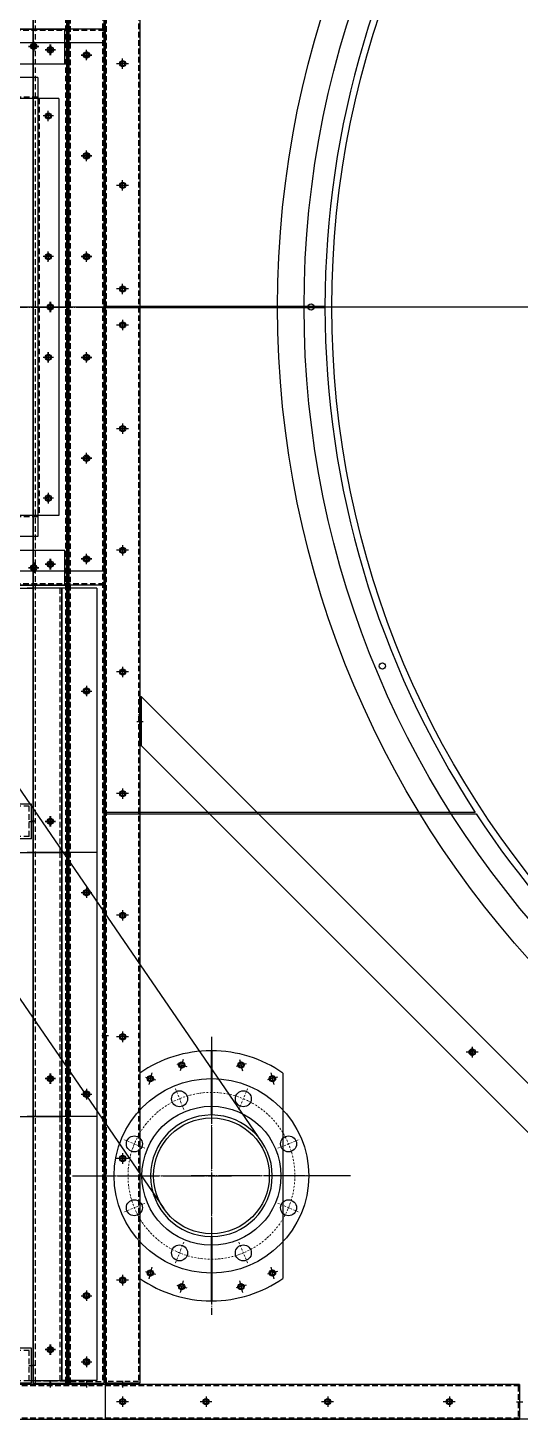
# Model space of a CAD drawing. Header units: millimetres. Extents: x 1037 to 22896, y 879 to 16337.
# Drawn here: x 5445 to 6153, y 10585 to 12587 of the extents above; entities that cross this region are included whole.
import ezdxf

# ---------------------------------------------------------------- set-up
doc = ezdxf.new("R2010")
doc.units = ezdxf.units.MM
for name, pattern in [('CENTER', [65, 60, -2, 1, -2]), ('DGN Style 4', [4.8, 2.4, -1.2, 0, -1.2]), ('HIDDEN', [3, 2, -1])]:
    doc.linetypes.add(name, pattern=pattern)
for name, color, linetype in [('CENTER', 1, 'CENTER'), ('HOLE', 7, 'Continuous'), ('숨은선', 5, 'HIDDEN')]:
    doc.layers.add(name, color=color, linetype=linetype)
doc.layers.add('L(c)', color=1, linetype='DGN Style 4', lineweight=5)

msp = doc.modelspace()

# ---------------------------------------------------------------- linework, layer by layer
for p, q in [((5452.2, 13733.4), (5452.2, 10637.4)), ((5452.3, 13733.4), (5452.3, 10637.4)), ((5500.3, 13733.4), (5500.3, 10637.4)), ((5502.2, 13733.4), (5502.2, 10637.4)), ((5504.2, 10637.4), (5504.2, 13733.4)), ((5554.2, 13733.4), (5554.2, 10637.4)), ((5554.3, 13733.4), (5554.3, 10637.4)), ((5556.2, 13733.4), (5556.2, 10637.4)), ((5606.2, 13733.4), (5606.2, 10637.4)), ((5556.2, 12186.4), (5556.2, 12912.4)), ((5554.3, 12585.4), (4152.1, 12585.4)), ((5554.3, 12585.4), (5554.3, 11785.4)), ((5554.3, 12565.4), (4152.1, 12565.4)), ((5459.3, 12515.4), (4247.3, 12515.4)), ((5459.3, 12515.4), (5459.3, 11855.4)), ((5489.3, 12485.4), (4217.3, 12485.4)), ((5489.3, 12485.4), (5489.3, 11885.4)), ((4923.4, 12233.5), (5775.7, 10992.1)), ((5872.3, 12186.4), (5556.2, 12186.4)), ((5556.2, 12184.4), (5556.2, 11458.4)), ((5872.3, 12184.4), (5556.2, 12184.4)), ((4783.2, 12137.3), (5640.3, 10888.4)), ((5489.3, 11885.4), (4217.3, 11885.4)), ((5459.3, 11855.4), (4247.3, 11855.4)), ((5554.3, 11805.4), (4152.1, 11805.4)), ((5554.3, 11785.4), (4152.1, 11785.4)), ((4328.9, 11780.8), (5452.9, 11780.8)), ((5543.9, 11780.8), (5493.9, 11780.8)), ((5543.9, 11780.8), (5543.9, 11400.8)), ((5608.2, 11624.7), (5606.2, 11624.7)), ((5606.2, 11554), (5606.2, 11624.7)), ((6595.5, 10637.4), (5608.2, 11624.7)), ((5608.2, 11554), (5608.2, 11624.7)), ((5604.2, 11599.3), (5606.2, 11599.3)), ((5606.2, 11579.3), (5604.2, 11579.3)), ((5608.2, 11554), (5606.2, 11554)), ((6524.8, 10637.4), (5608.2, 11554)), ((5450.1, 11470.4), (4256.1, 11470.4)), ((5450.1, 11420.4), (5450.1, 11470.4)), ((6088.5, 11458.4), (5556.2, 11458.4)), ((5556.2, 11456.4), (5556.2, 10585.4)), ((5556.2, 11456.4), (6089.8, 11456.4)), ((5450.1, 11420.4), (4256.1, 11420.4)), ((4328.9, 11400.8), (5452.9, 11400.8)), ((5543.9, 11400.8), (5493.9, 11400.8)), ((5543.9, 11400.8), (5493.9, 11400.8)), ((5543.9, 11400.8), (5543.9, 11020.8)), ((5606.2, 11083.2), (5606.2, 10787.7)), ((5811.8, 11083.2), (5811.8, 10787.7)), ((4328.9, 11020.8), (5452.9, 11020.8)), ((5543.9, 11020.8), (5493.9, 11020.8)), ((5543.9, 11020.8), (5493.9, 11020.8)), ((5543.9, 11020.8), (5543.9, 10640.8)), ((5450.1, 10687.4), (4256.1, 10687.4)), ((5450.1, 10637.4), (5450.1, 10687.4)), ((6152.2, 10635.4), (4152.2, 10635.4)), ((5450.1, 10637.4), (4256.1, 10637.4)), ((5452.2, 10637.4), (5502.2, 10637.4)), ((5452.3, 10637.4), (5554.3, 10637.4)), ((5543.9, 10640.8), (5493.9, 10640.8)), ((5504.2, 10637.4), (5554.2, 10637.4)), ((5606.2, 10637.4), (5556.2, 10637.4)), ((5606.2, 10637.4), (5556.2, 10637.4)), ((5606.2, 10637.4), (5556.2, 10637.4)), ((6152.2, 10635.4), (6152.2, 10585.4)), ((6152.2, 10635.4), (6152.2, 10585.4)), ((4152.2, 10585.4), (6152.2, 10585.4)), ((8848.2, 10585.4), (5556.2, 10585.4))]:
    msp.add_line(p, q)
at = {"color": 7}
for p, q in [((4208.3, 12585.4), (5498.3, 12585.4)), ((5498.3, 12535.4), (5498.3, 12585.4)), ((4208.3, 12535.4), (5498.3, 12535.4)), ((4208.3, 11835.4), (5498.3, 11835.4)), ((5498.3, 11785.4), (5498.3, 11835.4)), ((4208.3, 11785.4), (5498.3, 11785.4)), ((5708.5, 11115.5), (5708.5, 11023)), ((5709.5, 11115.5), (5709.5, 11023)), ((5708.5, 10848), (5708.5, 10755.5)), ((5709.5, 10848), (5709.5, 10755.5))]:
    msp.add_line(p, q, dxfattribs=at)
at = {"color": 1}
for p, q in [((5551.2, 12185.4), (5557.2, 12185.4)), ((5551.7, 12185.4), (5560.7, 12185.4)), ((5601.7, 11589.3), (5610.7, 11589.3)), ((5603.2, 11589.3), (5609.2, 11589.3)), ((5455.2, 11445.5), (5449.2, 11445.5)), ((5551.2, 11137.4), (5557.2, 11137.4)), ((5551.7, 11137.4), (5560.7, 11137.4)), ((6090.2, 11113.4), (6078.2, 11113.4)), ((6084.2, 11107.4), (6084.2, 11119.4)), ((5455.2, 10662.4), (5449.2, 10662.4)), ((5477.2, 10634.4), (5477.2, 10640.4)), ((5477.2, 10639.9), (5477.2, 10630.9)), ((5477.3, 10640.4), (5477.3, 10634.4)), ((5529.2, 10640.4), (5529.2, 10634.4)), ((5529.2, 10639.9), (5529.2, 10630.9)), ((5581.2, 10640.4), (5581.2, 10634.4)), ((5581.2, 10639.9), (5581.2, 10630.9)), ((6147.7, 10610.4), (6156.7, 10610.4)), ((6151.2, 10610.4), (6157.2, 10610.4))]:
    msp.add_line(p, q, dxfattribs=at)
at = {"color": 5}
msp.add_circle((7202.3, 12185.4), 1398.2, dxfattribs=at)
for centre, radius in [((7202.3, 12185.4), 1360), ((7202.3, 12185.4), 1320), ((5453.3, 12560.4), 4.5), ((5453.3, 12560.4), 3), ((5477.3, 12555.4), 4.5), ((5477.3, 12555.4), 4.5), ((5477.2, 12555.4), 3), ((5529.3, 12547.9), 4.5), ((5529.3, 12547.9), 4.5), ((5529.2, 12547.9), 3), ((5529.2, 12547.9), 3), ((5529.2, 12547.9), 3), ((5529.2, 12547.9), 3), ((5581.2, 12535.4), 4.5), ((5581.2, 12535.4), 3), ((5581.2, 12535.4), 3), ((5581.2, 12535.4), 3), ((5581.2, 12535.4), 3), ((5474.3, 12460.4), 4.5), ((5474.3, 12460.4), 3), ((5529.3, 12402.9), 4.5), ((5529.3, 12402.9), 4.5), ((5529.2, 12402.9), 3), ((5529.2, 12402.9), 3), ((5529.2, 12402.9), 3), ((5529.2, 12402.9), 3), ((5581.2, 12360.4), 4.5), ((5581.2, 12360.4), 3), ((5581.2, 12360.4), 3), ((5581.2, 12360.4), 3), ((5581.2, 12360.4), 3), ((5474.3, 12257.9), 4.5), ((5474.3, 12257.9), 3), ((5529.3, 12257.9), 4.5), ((5529.3, 12257.9), 4.5), ((5529.2, 12257.9), 3), ((5529.2, 12257.9), 3), ((5529.2, 12257.9), 3), ((5529.2, 12257.9), 3), ((5581.2, 12211.4), 4.5), ((5581.2, 12211.4), 3), ((5581.2, 12211.4), 3), ((5581.2, 12211.4), 3), ((5581.2, 12211.4), 3), ((5477.3, 12185.4), 4.5), ((5477.3, 12185.4), 4.5), ((5477.2, 12185.4), 3), ((5852.3, 12185.4), 4.5), ((5581.2, 12159.4), 4.5), ((5581.2, 12159.4), 3), ((5581.2, 12159.4), 3), ((5581.2, 12159.4), 3), ((5581.2, 12159.4), 3), ((5474.3, 12112.9), 4.5), ((5474.3, 12112.9), 3), ((5529.3, 12112.9), 4.5), ((5529.3, 12112.9), 4.5), ((5529.2, 12112.9), 3), ((5529.2, 12112.9), 3), ((5529.2, 12112.9), 3), ((5529.2, 12112.9), 3), ((5529.2, 12112.9), 3), ((5529.2, 12112.9), 3), ((5529.2, 12112.9), 3), ((5529.2, 12112.9), 3), ((5529.2, 12112.9), 3), ((5529.2, 12112.9), 3), ((5529.2, 12112.9), 3), ((5529.2, 12112.9), 3), ((5581.2, 12010.4), 4.5), ((5581.2, 12010.4), 3), ((5581.2, 12010.4), 3), ((5581.2, 12010.4), 3), ((5581.2, 12010.4), 3), ((5529.3, 11967.9), 4.5), ((5529.3, 11967.9), 4.5), ((5529.2, 11967.9), 3), ((5529.2, 11967.9), 3), ((5529.2, 11967.9), 3), ((5529.2, 11967.9), 3), ((5474.3, 11910.4), 4.5), ((5474.3, 11910.4), 3), ((5581.2, 11835.4), 4.5), ((5581.2, 11835.4), 3), ((5581.2, 11835.4), 3), ((5581.2, 11835.4), 3), ((5581.2, 11835.4), 3), ((5453.3, 11810.4), 4.5), ((5453.3, 11810.4), 3), ((5477.3, 11815.4), 4.5), ((5477.3, 11815.4), 4.5), ((5477.2, 11815.4), 3), ((5529.3, 11822.9), 4.5), ((5529.3, 11822.9), 4.5), ((5529.2, 11822.9), 3), ((5529.2, 11822.9), 3), ((5529.2, 11822.9), 3), ((5529.2, 11822.9), 3), ((5955, 11668.8), 4.5), ((5581.2, 11660.4), 4.5), ((5581.2, 11660.4), 3), ((5581.2, 11660.4), 3), ((5581.2, 11660.4), 3), ((5581.2, 11660.4), 3), ((5529.3, 11632.9), 4.5), ((5529.2, 11632.9), 3), ((5529.2, 11632.9), 3), ((5529.2, 11632.9), 3), ((5529.2, 11632.9), 3), ((5581.2, 11485.4), 4.5), ((5581.2, 11485.4), 3), ((5581.2, 11485.4), 3), ((5581.2, 11485.4), 3), ((5581.2, 11485.4), 3), ((5477.3, 11445.4), 4.5), ((5477.3, 11445.4), 4.5), ((5477.2, 11445.4), 3), ((5529.3, 11342.9), 4.5), ((5529.2, 11342.9), 3), ((5529.2, 11342.9), 3), ((5529.2, 11342.9), 3), ((5529.2, 11342.9), 3), ((5581.2, 11310.4), 4.5), ((5581.2, 11310.4), 3), ((5581.2, 11310.4), 3), ((5581.2, 11310.4), 3), ((5581.2, 11310.4), 3), ((5581.2, 11135.4), 4.5), ((5581.2, 11135.4), 3), ((5581.2, 11135.4), 3), ((5581.2, 11135.4), 3), ((5581.2, 11135.4), 3), ((6084.2, 11113.4), 3), ((5666.3, 11094.9), 4.5), ((5666.3, 11094.9), 4.5), ((5666.3, 11094.9), 4.5), ((5666.3, 11094.9), 4.5), ((5666.3, 11094.8), 3), ((5751.7, 11094.9), 4.5), ((5751.7, 11094.9), 4.5), ((5751.7, 11094.9), 4.5), ((5751.7, 11094.9), 4.5), ((5751.7, 11094.8), 3), ((5477.3, 11075.4), 4.5), ((5477.3, 11075.4), 4.5), ((5477.2, 11075.4), 3), ((5709, 10935.5), 140), ((5621.2, 11075.4), 4.5), ((5621.2, 11075.4), 4.5), ((5621.2, 11075.4), 4.5), ((5621.2, 11075.4), 4.5), ((5621.2, 11075.3), 3), ((5796.8, 11075.4), 4.5), ((5796.8, 11075.4), 4.5), ((5796.8, 11075.4), 4.5), ((5796.8, 11075.4), 4.5), ((5796.8, 11075.3), 3), ((5529.3, 11052.9), 4.5), ((5529.2, 11052.9), 3), ((5529.2, 11052.9), 3), ((5529.2, 11052.9), 3), ((5529.2, 11052.9), 3), ((5663.1, 11046.3), 11.5), ((5754.9, 11046.3), 11.5), ((5709, 10935.5), 100), ((5709, 10935.5), 83.3), ((5598.1, 10981.4), 11.5), ((5819.9, 10981.4), 11.5), ((5581.2, 10960.4), 4.5), ((5581.2, 10960.4), 3), ((5581.2, 10960.4), 3), ((5581.2, 10960.4), 3), ((5581.2, 10960.4), 3), ((5598.1, 10889.6), 11.5), ((5819.9, 10889.6), 11.5), ((5663.1, 10824.6), 11.5), ((5754.9, 10824.6), 11.5), ((5581.2, 10785.4), 4.5), ((5621.2, 10795.8), 4.5), ((5621.2, 10795.8), 4.5), ((5621.2, 10795.8), 4.5), ((5621.2, 10795.8), 4.5), ((5621.2, 10795.7), 3), ((5796.8, 10795.8), 4.5), ((5796.8, 10795.8), 4.5), ((5796.8, 10795.8), 4.5), ((5796.8, 10795.8), 4.5), ((5796.8, 10795.7), 3), ((5581.2, 10785.4), 3), ((5581.2, 10785.4), 3), ((5581.2, 10785.4), 3), ((5581.2, 10785.4), 3), ((5666.3, 10776.1), 4.5), ((5666.3, 10776.1), 4.5), ((5666.3, 10776.1), 4.5), ((5666.3, 10776.1), 4.5), ((5666.3, 10776), 3), ((5751.7, 10776.1), 4.5), ((5751.7, 10776.1), 4.5), ((5751.7, 10776.1), 4.5), ((5751.7, 10776.1), 4.5), ((5751.7, 10776.1), 3), ((5529.3, 10762.9), 4.5), ((5529.2, 10762.9), 3), ((5529.2, 10762.9), 3), ((5529.2, 10762.9), 3), ((5529.2, 10762.9), 3), ((5529.2, 10762.9), 3), ((5529.2, 10762.9), 3), ((5529.2, 10762.9), 3), ((5529.2, 10762.9), 3), ((5477.3, 10685.4), 4.5), ((5477.3, 10685.4), 4.5), ((5477.2, 10685.4), 3), ((5529.3, 10667.9), 4.5), ((5529.2, 10667.9), 3), ((5529.2, 10667.9), 3), ((5529.2, 10667.9), 3), ((5529.2, 10667.9), 3), ((5529.2, 10667.9), 3), ((5529.2, 10667.9), 3), ((5529.2, 10667.9), 3), ((5529.2, 10667.9), 3), ((5581.2, 10610.4), 4.5), ((5581.2, 10610.4), 3), ((5581.2, 10610.4), 3), ((5581.2, 10610.4), 3), ((5581.2, 10610.4), 3), ((5581.2, 10610.4), 3), ((5581.2, 10610.4), 3), ((5581.2, 10610.4), 3), ((5581.2, 10610.4), 3), ((5581.2, 10610.4), 3), ((5581.2, 10610.4), 3), ((5581.2, 10610.4), 3), ((5581.2, 10610.4), 3), ((5701.3, 10610.4), 4.5), ((5701.3, 10610.4), 3), ((5701.3, 10610.4), 3), ((5701.3, 10610.4), 3), ((5701.3, 10610.4), 3), ((5701.3, 10610.4), 3), ((5701.3, 10610.4), 3), ((5701.3, 10610.4), 3), ((5701.3, 10610.4), 3), ((5701.3, 10610.4), 3), ((5701.3, 10610.4), 3), ((5701.3, 10610.4), 3), ((5701.3, 10610.4), 3), ((5876.3, 10610.4), 4.5), ((5876.3, 10610.4), 3), ((5876.3, 10610.4), 3), ((5876.3, 10610.4), 3), ((5876.3, 10610.4), 3), ((5876.3, 10610.4), 3), ((5876.3, 10610.4), 3), ((5876.3, 10610.4), 3), ((5876.3, 10610.4), 3), ((5876.3, 10610.4), 3), ((5876.3, 10610.4), 3), ((5876.3, 10610.4), 3), ((5876.3, 10610.4), 3), ((6051.3, 10610.4), 4.5), ((6051.3, 10610.4), 3), ((6051.3, 10610.4), 3), ((6051.3, 10610.4), 3), ((6051.3, 10610.4), 3), ((6051.3, 10610.4), 3), ((6051.3, 10610.4), 3), ((6051.3, 10610.4), 3), ((6051.3, 10610.4), 3), ((6051.3, 10610.4), 3), ((6051.3, 10610.4), 3), ((6051.3, 10610.4), 3), ((6051.3, 10610.4), 3)]:
    msp.add_circle(centre, radius)
at = {"color": 7}
msp.add_circle((6084.2, 11113.4), 4.5, dxfattribs=at)
for centre, radius, start, end in [((7202.3, 12185.4), 1330, 146.8648, 179.9569), ((7202.3, 12185.4), 1330, 180.0431, 213.1352), ((7202.3, 12185.4), 1330, 213.2382, 326.7618), ((5709, 10935.5), 87.5, 90.3274, 269.6726), ((5709, 10935.5), 87.5, 270.3274, 89.6726)]:
    msp.add_arc(centre, radius, start, end)
for start, end in [(90.1592, 124.8308), (55.1692, 89.8408), (235.1692, 269.8408), (270.1592, 304.8308)]:
    msp.add_arc((5709, 10935.5), 180, start, end, dxfattribs=at)
at = {"layer": 'CENTER'}
for p, q in [((5460.8, 12560.4), (5445.8, 12560.4)), ((5445.8, 12560.4), (5460.8, 12560.4)), ((5445.8, 12560.4), (5460.8, 12560.4)), ((5447.6, 12560.4), (5459.1, 12560.4)), ((5447.6, 12560.4), (5459.1, 12560.4)), ((5453.3, 12552.9), (5453.3, 12567.9)), ((5453.3, 12552.9), (5453.3, 12567.9)), ((5453.3, 12552.9), (5453.3, 12567.9)), ((5453.3, 12566.1), (5453.3, 12554.7)), ((5453.3, 12554.7), (5453.3, 12566.1)), ((5453.3, 12566.1), (5453.3, 12554.7)), ((5453.3, 12554.7), (5453.3, 12566.1)), ((5484.7, 12555.4), (5469.7, 12555.4)), ((5469.8, 12555.4), (5484.8, 12555.4)), ((5469.8, 12555.4), (5484.8, 12555.4)), ((5471.5, 12555.4), (5483, 12555.4)), ((5471.5, 12555.4), (5483, 12555.4)), ((5477.2, 12547.9), (5477.2, 12562.9)), ((5477.3, 12562.9), (5477.3, 12547.9)), ((5477.3, 12562.9), (5477.3, 12547.9)), ((5477.3, 12549.7), (5477.3, 12561.1)), ((5477.3, 12561.1), (5477.3, 12549.7)), ((5477.3, 12549.7), (5477.3, 12561.1)), ((5477.3, 12561.1), (5477.3, 12549.7)), ((5529.2, 12552.9), (5529.2, 12542.9)), ((5529.2, 12552.9), (5529.2, 12542.9)), ((5529.2, 12552.9), (5529.2, 12542.9)), ((5529.2, 12552.9), (5529.2, 12542.9)), ((5529.3, 12540.4), (5529.3, 12555.4)), ((5529.3, 12540.4), (5529.3, 12555.4)), ((5529.3, 12553.6), (5529.3, 12542.2)), ((5529.3, 12542.2), (5529.3, 12553.6)), ((5521.8, 12547.9), (5536.8, 12547.9)), ((5536.8, 12547.9), (5521.8, 12547.9)), ((5523.5, 12547.9), (5535, 12547.9)), ((5523.6, 12547.9), (5534.9, 12547.9)), ((5589.6, 12535.4), (5572.6, 12535.4)), ((5586.8, 12535.4), (5575.5, 12535.4)), ((5581.2, 12527.9), (5581.2, 12542.9)), ((5581.2, 12530.4), (5581.2, 12540.4)), ((5581.2, 12530.4), (5581.2, 12540.4)), ((5581.2, 12530.4), (5581.2, 12540.4)), ((5581.2, 12530.4), (5581.2, 12540.4)), ((5481.8, 12460.4), (5466.8, 12460.4)), ((5481.8, 12460.4), (5466.8, 12460.4)), ((5481.8, 12460.4), (5466.8, 12460.4)), ((5478.1, 12460.4), (5470.5, 12460.4)), ((5474.3, 12452.9), (5474.3, 12467.9)), ((5474.3, 12455.4), (5474.3, 12465.4)), ((5474.3, 12464.2), (5474.3, 12456.6)), ((5474.3, 12456.6), (5474.3, 12464.2)), ((5521.8, 12402.9), (5536.8, 12402.9)), ((5536.8, 12402.9), (5521.8, 12402.9)), ((5523.5, 12402.9), (5535, 12402.9)), ((5523.6, 12402.9), (5534.9, 12402.9)), ((5529.2, 12407.9), (5529.2, 12397.9)), ((5529.2, 12407.9), (5529.2, 12397.9)), ((5529.2, 12407.9), (5529.2, 12397.9)), ((5529.2, 12407.9), (5529.2, 12397.9)), ((5529.3, 12395.4), (5529.3, 12410.4)), ((5529.3, 12395.4), (5529.3, 12410.4)), ((5529.3, 12408.6), (5529.3, 12397.2)), ((5529.3, 12397.2), (5529.3, 12408.6)), ((5589.6, 12360.4), (5572.6, 12360.4)), ((5586.8, 12360.4), (5575.5, 12360.4)), ((5581.2, 12352.9), (5581.2, 12367.9)), ((5581.2, 12355.4), (5581.2, 12365.4)), ((5581.2, 12355.4), (5581.2, 12365.4)), ((5581.2, 12355.4), (5581.2, 12365.4)), ((5581.2, 12355.4), (5581.2, 12365.4)), ((5481.8, 12257.9), (5466.8, 12257.9)), ((5481.8, 12257.9), (5466.8, 12257.9)), ((5481.8, 12257.9), (5466.8, 12257.9)), ((5480.1, 12257.9), (5468.6, 12257.9)), ((5474.3, 12250.4), (5474.3, 12265.4)), ((5474.3, 12250.4), (5474.3, 12265.4)), ((5474.3, 12263.6), (5474.3, 12252.2)), ((5474.3, 12252.2), (5474.3, 12263.6)), ((5521.8, 12257.9), (5536.8, 12257.9)), ((5536.8, 12257.9), (5521.8, 12257.9)), ((5523.5, 12257.9), (5535, 12257.9)), ((5523.6, 12257.9), (5534.9, 12257.9)), ((5529.2, 12262.9), (5529.2, 12252.9)), ((5529.2, 12262.9), (5529.2, 12252.9)), ((5529.2, 12262.9), (5529.2, 12252.9)), ((5529.2, 12262.9), (5529.2, 12252.9)), ((5529.3, 12250.4), (5529.3, 12265.4)), ((5529.3, 12250.4), (5529.3, 12265.4)), ((5529.3, 12263.6), (5529.3, 12252.2)), ((5529.3, 12252.2), (5529.3, 12263.6)), ((5589.6, 12211.4), (5572.6, 12211.4)), ((5586.8, 12211.4), (5575.5, 12211.4)), ((5581.2, 12203.9), (5581.2, 12218.9)), ((5581.2, 12206.4), (5581.2, 12216.4)), ((5581.2, 12206.4), (5581.2, 12216.4)), ((5581.2, 12206.4), (5581.2, 12216.4)), ((5581.2, 12206.4), (5581.2, 12216.4)), ((5477.2, 12177.9), (5477.2, 12192.9)), ((5477.3, 12192.9), (5477.3, 12177.9)), ((5477.3, 12192.9), (5477.3, 12177.9)), ((5477.3, 12179.7), (5477.3, 12191.1)), ((5477.3, 12191.1), (5477.3, 12179.7)), ((5477.3, 12179.7), (5477.3, 12191.1)), ((5477.3, 12191.1), (5477.3, 12179.7)), ((4084.5, 12185.4), (5606.4, 12185.4)), ((9048.2, 12185.4), (5356.2, 12185.4)), ((9048.2, 12185.4), (5356.2, 12185.4)), ((8961.1, 12185.4), (5443.4, 12185.4)), ((5484.7, 12185.4), (5469.7, 12185.4)), ((5469.8, 12185.4), (5484.8, 12185.4)), ((5469.8, 12185.4), (5484.8, 12185.4)), ((5471.5, 12185.4), (5483, 12185.4)), ((5471.5, 12185.4), (5483, 12185.4)), ((5589.6, 12159.4), (5572.6, 12159.4)), ((5586.8, 12159.4), (5575.5, 12159.4)), ((5581.2, 12166.9), (5581.2, 12151.9)), ((5581.2, 12164.4), (5581.2, 12154.4)), ((5581.2, 12164.4), (5581.2, 12154.4)), ((5581.2, 12164.4), (5581.2, 12154.4)), ((5581.2, 12164.4), (5581.2, 12154.4)), ((5481.8, 12112.9), (5466.8, 12112.9)), ((5481.8, 12112.9), (5466.8, 12112.9)), ((5481.8, 12112.9), (5466.8, 12112.9)), ((5480.1, 12112.9), (5468.6, 12112.9)), ((5474.3, 12120.4), (5474.3, 12105.4)), ((5474.3, 12105.4), (5474.3, 12120.4)), ((5474.3, 12118.6), (5474.3, 12107.2)), ((5474.3, 12107.2), (5474.3, 12118.6)), ((5521.8, 12112.9), (5536.8, 12112.9)), ((5536.8, 12112.9), (5521.8, 12112.9)), ((5523.5, 12112.9), (5535, 12112.9)), ((5523.6, 12112.9), (5534.9, 12112.9)), ((5523.6, 12112.9), (5534.9, 12112.9)), ((5523.6, 12112.9), (5534.9, 12112.9)), ((5529.2, 12117.9), (5529.2, 12107.9)), ((5529.2, 12117.9), (5529.2, 12107.9)), ((5529.2, 12117.9), (5529.2, 12107.9)), ((5529.2, 12117.9), (5529.2, 12107.9)), ((5529.2, 12117.9), (5529.2, 12107.9)), ((5529.2, 12117.9), (5529.2, 12107.9)), ((5529.2, 12117.9), (5529.2, 12107.9)), ((5529.2, 12117.9), (5529.2, 12107.9)), ((5529.2, 12107.9), (5529.2, 12117.9)), ((5529.2, 12107.9), (5529.2, 12117.9)), ((5529.2, 12107.9), (5529.2, 12117.9)), ((5529.2, 12107.9), (5529.2, 12117.9)), ((5529.3, 12105.4), (5529.3, 12120.4)), ((5529.3, 12105.4), (5529.3, 12120.4)), ((5529.3, 12118.6), (5529.3, 12107.2)), ((5529.3, 12107.2), (5529.3, 12118.6)), ((5589.6, 12010.4), (5572.6, 12010.4)), ((5586.8, 12010.4), (5575.5, 12010.4)), ((5581.2, 12017.9), (5581.2, 12002.9)), ((5581.2, 12015.4), (5581.2, 12005.4)), ((5581.2, 12015.4), (5581.2, 12005.4)), ((5581.2, 12015.4), (5581.2, 12005.4)), ((5581.2, 12015.4), (5581.2, 12005.4)), ((5529.2, 11962.9), (5529.2, 11972.9)), ((5529.2, 11962.9), (5529.2, 11972.9)), ((5529.2, 11962.9), (5529.2, 11972.9)), ((5529.2, 11962.9), (5529.2, 11972.9)), ((5529.3, 11960.4), (5529.3, 11975.4)), ((5529.3, 11960.4), (5529.3, 11975.4)), ((5529.3, 11973.6), (5529.3, 11962.2)), ((5529.3, 11962.2), (5529.3, 11973.6)), ((5521.8, 11967.9), (5536.8, 11967.9)), ((5536.8, 11967.9), (5521.8, 11967.9)), ((5523.5, 11967.9), (5535, 11967.9)), ((5523.6, 11967.9), (5534.9, 11967.9)), ((5481.8, 11910.4), (5466.8, 11910.4)), ((5481.8, 11910.4), (5466.8, 11910.4)), ((5480.1, 11910.4), (5468.6, 11910.4)), ((5474.3, 11917.9), (5474.3, 11902.9)), ((5474.3, 11917.9), (5474.3, 11902.9)), ((5474.3, 11904.7), (5474.3, 11916.1)), ((5474.3, 11916.1), (5474.3, 11904.7)), ((5529.3, 11815.4), (5529.3, 11830.4)), ((5529.3, 11815.4), (5529.3, 11830.4)), ((5589.6, 11835.4), (5572.6, 11835.4)), ((5586.8, 11835.4), (5575.5, 11835.4)), ((5581.2, 11842.9), (5581.2, 11827.9)), ((5581.2, 11840.4), (5581.2, 11830.4)), ((5581.2, 11840.4), (5581.2, 11830.4)), ((5581.2, 11840.4), (5581.2, 11830.4)), ((5581.2, 11840.4), (5581.2, 11830.4)), ((5460.8, 11810.4), (5445.8, 11810.4)), ((5445.8, 11810.4), (5460.8, 11810.4)), ((5445.8, 11810.4), (5460.8, 11810.4)), ((5447.6, 11810.4), (5459.1, 11810.4)), ((5447.6, 11810.4), (5459.1, 11810.4)), ((5453.3, 11817.9), (5453.3, 11802.9)), ((5453.3, 11802.9), (5453.3, 11817.9)), ((5453.3, 11802.9), (5453.3, 11817.9)), ((5453.3, 11816.1), (5453.3, 11804.7)), ((5453.3, 11804.7), (5453.3, 11816.1)), ((5453.3, 11816.1), (5453.3, 11804.7)), ((5453.3, 11804.7), (5453.3, 11816.1)), ((5484.7, 11815.4), (5469.7, 11815.4)), ((5469.8, 11815.4), (5484.8, 11815.4)), ((5469.8, 11815.4), (5484.8, 11815.4)), ((5471.5, 11815.4), (5483, 11815.4)), ((5471.5, 11815.4), (5483, 11815.4)), ((5477.2, 11807.9), (5477.2, 11822.9)), ((5477.3, 11822.9), (5477.3, 11807.9)), ((5477.3, 11822.9), (5477.3, 11807.9)), ((5477.3, 11809.7), (5477.3, 11821.1)), ((5477.3, 11821.1), (5477.3, 11809.7)), ((5477.3, 11809.7), (5477.3, 11821.1)), ((5477.3, 11821.1), (5477.3, 11809.7)), ((5521.8, 11822.9), (5536.8, 11822.9)), ((5536.8, 11822.9), (5521.8, 11822.9)), ((5523.5, 11822.9), (5535, 11822.9)), ((5523.6, 11822.9), (5534.9, 11822.9)), ((5529.2, 11817.9), (5529.2, 11827.9)), ((5529.2, 11817.9), (5529.2, 11827.9)), ((5529.2, 11817.9), (5529.2, 11827.9)), ((5529.2, 11817.9), (5529.2, 11827.9)), ((5529.3, 11828.6), (5529.3, 11817.2)), ((5529.3, 11817.2), (5529.3, 11828.6)), ((5589.6, 11660.4), (5572.6, 11660.4)), ((5586.8, 11660.4), (5575.5, 11660.4)), ((5581.2, 11667.9), (5581.2, 11652.9)), ((5581.2, 11665.4), (5581.2, 11655.4)), ((5581.2, 11665.4), (5581.2, 11655.4)), ((5581.2, 11665.4), (5581.2, 11655.4)), ((5581.2, 11665.4), (5581.2, 11655.4)), ((5521.8, 11632.9), (5536.8, 11632.9)), ((5523.5, 11632.9), (5535, 11632.9)), ((5523.6, 11632.9), (5534.9, 11632.9)), ((5529.2, 11627.9), (5529.2, 11637.9)), ((5529.2, 11627.9), (5529.2, 11637.9)), ((5529.2, 11627.9), (5529.2, 11637.9)), ((5529.2, 11627.9), (5529.2, 11637.9)), ((5529.3, 11640.4), (5529.3, 11625.4)), ((5529.3, 11627.2), (5529.3, 11638.6)), ((5529.3, 11638.6), (5529.3, 11627.2)), ((5581.2, 11492.9), (5581.2, 11477.9)), ((5581.2, 11490.4), (5581.2, 11480.4)), ((5581.2, 11490.4), (5581.2, 11480.4)), ((5581.2, 11490.4), (5581.2, 11480.4)), ((5581.2, 11490.4), (5581.2, 11480.4)), ((5589.6, 11485.4), (5572.6, 11485.4)), ((5586.8, 11485.4), (5575.5, 11485.4)), ((5477.2, 11437.9), (5477.2, 11452.9)), ((5477.3, 11452.9), (5477.3, 11437.9)), ((5477.3, 11452.9), (5477.3, 11437.9)), ((5477.3, 11439.7), (5477.3, 11451.1)), ((5477.3, 11451.1), (5477.3, 11439.7)), ((5477.3, 11439.7), (5477.3, 11451.1)), ((5477.3, 11451.1), (5477.3, 11439.7)), ((5446.3, 11445.4), (5454, 11445.4)), ((5484.7, 11445.4), (5469.7, 11445.4)), ((5469.8, 11445.4), (5484.8, 11445.4)), ((5469.8, 11445.4), (5484.8, 11445.4)), ((5471.5, 11445.4), (5483, 11445.4)), ((5471.5, 11445.4), (5483, 11445.4)), ((5529.3, 11350.4), (5529.3, 11335.4)), ((5521.8, 11342.9), (5536.8, 11342.9)), ((5523.5, 11342.9), (5535, 11342.9)), ((5523.6, 11342.9), (5534.9, 11342.9)), ((5529.2, 11337.9), (5529.2, 11347.9)), ((5529.2, 11337.9), (5529.2, 11347.9)), ((5529.2, 11337.9), (5529.2, 11347.9)), ((5529.2, 11337.9), (5529.2, 11347.9)), ((5529.3, 11337.2), (5529.3, 11348.6)), ((5529.3, 11348.6), (5529.3, 11337.2)), ((5589.6, 11310.4), (5572.6, 11310.4)), ((5586.8, 11310.4), (5575.5, 11310.4)), ((5581.2, 11317.9), (5581.2, 11302.9)), ((5581.2, 11315.4), (5581.2, 11305.4)), ((5581.2, 11315.4), (5581.2, 11305.4)), ((5581.2, 11315.4), (5581.2, 11305.4)), ((5581.2, 11315.4), (5581.2, 11305.4)), ((5589.6, 11135.4), (5572.6, 11135.4)), ((5586.8, 11135.4), (5575.5, 11135.4)), ((5581.2, 11142.9), (5581.2, 11127.9)), ((5581.2, 11140.4), (5581.2, 11130.4)), ((5581.2, 11140.4), (5581.2, 11130.4)), ((5581.2, 11140.4), (5581.2, 11130.4)), ((5581.2, 11140.4), (5581.2, 11130.4)), ((5709, 11135.5), (5709, 10735.5)), ((5709, 11135.5), (5709, 10735.5)), ((6092.6, 11113.4), (6075.6, 11113.4)), ((6084.2, 11120.9), (6084.2, 11105.9)), ((5659.1, 11096.8), (5673.5, 11092.9)), ((5659.1, 11096.8), (5673.5, 11092.9)), ((5659.1, 11096.8), (5673.5, 11092.9)), ((5659.1, 11096.8), (5673.5, 11092.9)), ((5668.5, 11103), (5664.1, 11086.5)), ((5759, 11096.8), (5744.5, 11092.9)), ((5759, 11096.8), (5744.5, 11092.9)), ((5759, 11096.8), (5744.5, 11092.9)), ((5759, 11096.8), (5744.5, 11092.9)), ((5749.5, 11103), (5753.9, 11086.5)), ((5484.7, 11075.4), (5469.7, 11075.4)), ((5469.8, 11075.4), (5484.8, 11075.4)), ((5469.8, 11075.4), (5484.8, 11075.4)), ((5471.5, 11075.4), (5483, 11075.4)), ((5471.5, 11075.4), (5483, 11075.4)), ((5477.2, 11067.9), (5477.2, 11082.9)), ((5477.3, 11082.9), (5477.3, 11067.9)), ((5477.3, 11082.9), (5477.3, 11067.9)), ((5477.3, 11069.7), (5477.3, 11081.1)), ((5477.3, 11081.1), (5477.3, 11069.7)), ((5477.3, 11069.7), (5477.3, 11081.1)), ((5477.3, 11081.1), (5477.3, 11069.7)), ((5614, 11077.3), (5628.5, 11073.4)), ((5614, 11077.3), (5628.5, 11073.4)), ((5614, 11077.3), (5628.5, 11073.4)), ((5614, 11077.3), (5628.5, 11073.4)), ((5623.4, 11083.5), (5619, 11067.1)), ((5804, 11077.3), (5789.5, 11073.4)), ((5804, 11077.3), (5789.5, 11073.4)), ((5804, 11077.3), (5789.5, 11073.4)), ((5804, 11077.3), (5789.5, 11073.4)), ((5794.6, 11083.5), (5799, 11067.1)), ((5521.8, 11052.9), (5536.8, 11052.9)), ((5523.5, 11052.9), (5535, 11052.9)), ((5523.6, 11052.9), (5534.9, 11052.9)), ((5529.2, 11057.9), (5529.2, 11047.9)), ((5529.2, 11057.9), (5529.2, 11047.9)), ((5529.2, 11057.9), (5529.2, 11047.9)), ((5529.2, 11057.9), (5529.2, 11047.9)), ((5529.3, 11060.4), (5529.3, 11045.4)), ((5529.3, 11047.2), (5529.3, 11058.6)), ((5529.3, 11058.6), (5529.3, 11047.2)), ((5589.6, 10960.4), (5572.6, 10960.4)), ((5586.8, 10960.4), (5575.5, 10960.4)), ((5581.2, 10967.9), (5581.2, 10952.9)), ((5581.2, 10965.4), (5581.2, 10955.4)), ((5581.2, 10965.4), (5581.2, 10955.4)), ((5581.2, 10965.4), (5581.2, 10955.4)), ((5581.2, 10965.4), (5581.2, 10955.4)), ((5509, 10935.5), (5738, 10935.5)), ((5909, 10935.5), (5680, 10935.5)), ((5581.2, 10792.9), (5581.2, 10777.9)), ((5581.2, 10790.4), (5581.2, 10780.4)), ((5581.2, 10790.4), (5581.2, 10780.4)), ((5581.2, 10790.4), (5581.2, 10780.4)), ((5581.2, 10790.4), (5581.2, 10780.4)), ((5614, 10797.7), (5628.5, 10793.8)), ((5614, 10797.7), (5628.5, 10793.8)), ((5614, 10797.7), (5628.5, 10793.8)), ((5614, 10797.7), (5628.5, 10793.8)), ((5623.4, 10803.9), (5619, 10787.4)), ((5804, 10797.7), (5789.5, 10793.8)), ((5804, 10797.7), (5789.5, 10793.8)), ((5804, 10797.7), (5789.5, 10793.8)), ((5804, 10797.7), (5789.5, 10793.8)), ((5794.6, 10803.9), (5799, 10787.4)), ((5529.3, 10770.4), (5529.3, 10755.4)), ((5589.6, 10785.4), (5572.6, 10785.4)), ((5586.8, 10785.4), (5575.5, 10785.4)), ((5659.1, 10778), (5673.5, 10774.2)), ((5659.1, 10778), (5673.5, 10774.2)), ((5659.1, 10778), (5673.5, 10774.2)), ((5659.1, 10778), (5673.5, 10774.2)), ((5668.5, 10784.2), (5664.1, 10767.8)), ((5759, 10778), (5744.5, 10774.2)), ((5759, 10778), (5744.5, 10774.2)), ((5759, 10778), (5744.5, 10774.2)), ((5759, 10778), (5744.5, 10774.2)), ((5749.5, 10784.2), (5753.9, 10767.8)), ((5521.8, 10762.9), (5536.8, 10762.9)), ((5523.5, 10762.9), (5535, 10762.9)), ((5523.6, 10762.9), (5534.9, 10762.9)), ((5523.6, 10762.9), (5534.9, 10762.9)), ((5529.2, 10767.9), (5529.2, 10757.9)), ((5529.2, 10767.9), (5529.2, 10757.9)), ((5529.2, 10767.9), (5529.2, 10757.9)), ((5529.2, 10767.9), (5529.2, 10757.9)), ((5529.2, 10767.9), (5529.2, 10757.9)), ((5529.2, 10767.9), (5529.2, 10757.9)), ((5529.2, 10767.9), (5529.2, 10757.9)), ((5529.2, 10767.9), (5529.2, 10757.9)), ((5529.3, 10757.2), (5529.3, 10768.6)), ((5529.3, 10768.6), (5529.3, 10757.2)), ((5477.2, 10677.9), (5477.2, 10692.9)), ((5477.3, 10692.9), (5477.3, 10677.9)), ((5477.3, 10692.9), (5477.3, 10677.9)), ((5477.3, 10679.7), (5477.3, 10691.1)), ((5477.3, 10691.1), (5477.3, 10679.7)), ((5477.3, 10679.7), (5477.3, 10691.1)), ((5477.3, 10691.1), (5477.3, 10679.7)), ((5484.7, 10685.4), (5469.7, 10685.4)), ((5469.8, 10685.4), (5484.8, 10685.4)), ((5469.8, 10685.4), (5484.8, 10685.4)), ((5471.5, 10685.4), (5483, 10685.4)), ((5471.5, 10685.4), (5483, 10685.4)), ((5529.2, 10672.9), (5529.2, 10662.9)), ((5529.2, 10672.9), (5529.2, 10662.9)), ((5529.2, 10672.9), (5529.2, 10662.9)), ((5529.2, 10672.9), (5529.2, 10662.9)), ((5529.2, 10662.9), (5529.2, 10672.9)), ((5529.2, 10662.9), (5529.2, 10672.9)), ((5529.2, 10662.9), (5529.2, 10672.9)), ((5529.2, 10662.9), (5529.2, 10672.9)), ((5529.3, 10675.4), (5529.3, 10660.4)), ((5529.3, 10662.2), (5529.3, 10673.6)), ((5529.3, 10673.6), (5529.3, 10662.2)), ((5446.3, 10662.4), (5454, 10662.4)), ((5521.8, 10667.9), (5536.8, 10667.9)), ((5523.5, 10667.9), (5535, 10667.9)), ((5523.6, 10667.9), (5534.9, 10667.9)), ((5523.6, 10667.9), (5534.9, 10667.9)), ((5589.6, 10610.4), (5572.6, 10610.4)), ((5586.8, 10610.4), (5575.5, 10610.4)), ((5586.8, 10610.4), (5575.5, 10610.4)), ((5586.8, 10610.4), (5575.5, 10610.4)), ((5581.2, 10617.9), (5581.2, 10602.9)), ((5581.2, 10615.4), (5581.2, 10605.4)), ((5581.2, 10615.4), (5581.2, 10605.4)), ((5581.2, 10615.4), (5581.2, 10605.4)), ((5581.2, 10615.4), (5581.2, 10605.4)), ((5581.2, 10615.4), (5581.2, 10605.4)), ((5581.2, 10615.4), (5581.2, 10605.4)), ((5581.2, 10615.4), (5581.2, 10605.4)), ((5581.2, 10615.4), (5581.2, 10605.4)), ((5581.2, 10615.4), (5581.2, 10605.4)), ((5581.2, 10615.4), (5581.2, 10605.4)), ((5581.2, 10615.4), (5581.2, 10605.4)), ((5581.2, 10615.4), (5581.2, 10605.4)), ((5709.7, 10610.4), (5692.6, 10610.4)), ((5706.9, 10610.4), (5695.5, 10610.4)), ((5706.9, 10610.4), (5695.5, 10610.4)), ((5706.9, 10610.4), (5695.5, 10610.4)), ((5701.3, 10617.9), (5701.3, 10602.9)), ((5701.3, 10615.4), (5701.3, 10605.4)), ((5701.3, 10615.4), (5701.3, 10605.4)), ((5701.3, 10615.4), (5701.3, 10605.4)), ((5701.3, 10615.4), (5701.3, 10605.4)), ((5701.3, 10615.4), (5701.3, 10605.4)), ((5701.3, 10615.4), (5701.3, 10605.4)), ((5701.3, 10615.4), (5701.3, 10605.4)), ((5701.3, 10615.4), (5701.3, 10605.4)), ((5701.3, 10615.4), (5701.3, 10605.4)), ((5701.3, 10615.4), (5701.3, 10605.4)), ((5701.3, 10615.4), (5701.3, 10605.4)), ((5701.3, 10615.4), (5701.3, 10605.4)), ((5884.7, 10610.4), (5867.6, 10610.4)), ((5881.9, 10610.4), (5870.5, 10610.4)), ((5881.9, 10610.4), (5870.5, 10610.4)), ((5881.9, 10610.4), (5870.5, 10610.4)), ((5876.3, 10617.9), (5876.3, 10602.9)), ((5876.3, 10615.4), (5876.3, 10605.4)), ((5876.3, 10615.4), (5876.3, 10605.4)), ((5876.3, 10615.4), (5876.3, 10605.4)), ((5876.3, 10615.4), (5876.3, 10605.4)), ((5876.3, 10615.4), (5876.3, 10605.4)), ((5876.3, 10615.4), (5876.3, 10605.4)), ((5876.3, 10615.4), (5876.3, 10605.4)), ((5876.3, 10615.4), (5876.3, 10605.4)), ((5876.3, 10615.4), (5876.3, 10605.4)), ((5876.3, 10615.4), (5876.3, 10605.4)), ((5876.3, 10615.4), (5876.3, 10605.4)), ((5876.3, 10615.4), (5876.3, 10605.4)), ((6059.7, 10610.4), (6042.6, 10610.4)), ((6056.9, 10610.4), (6045.6, 10610.4)), ((6056.9, 10610.4), (6045.6, 10610.4)), ((6056.9, 10610.4), (6045.6, 10610.4)), ((6051.3, 10617.9), (6051.3, 10602.9)), ((6051.3, 10615.4), (6051.3, 10605.4)), ((6051.3, 10615.4), (6051.3, 10605.4)), ((6051.3, 10615.4), (6051.3, 10605.4)), ((6051.3, 10615.4), (6051.3, 10605.4)), ((6051.3, 10615.4), (6051.3, 10605.4)), ((6051.3, 10615.4), (6051.3, 10605.4)), ((6051.3, 10615.4), (6051.3, 10605.4)), ((6051.3, 10615.4), (6051.3, 10605.4)), ((6051.3, 10615.4), (6051.3, 10605.4)), ((6051.3, 10615.4), (6051.3, 10605.4)), ((6051.3, 10615.4), (6051.3, 10605.4)), ((6051.3, 10615.4), (6051.3, 10605.4))]:
    msp.add_line(p, q, dxfattribs=at)
at = {"layer": 'HOLE'}
for p, q in [((5493.9, 11780.8), (5443.9, 11780.8)), ((5493.9, 11400.8), (5493.9, 11780.8)), ((5493.9, 11780.8), (5493.9, 11400.8)), ((5443.9, 11400.8), (5493.9, 11400.8)), ((5493.9, 11400.8), (5443.9, 11400.8)), ((5493.9, 11020.8), (5493.9, 11400.8)), ((5493.9, 11400.8), (5493.9, 11020.8)), ((5443.9, 11020.8), (5493.9, 11020.8)), ((5493.9, 11020.8), (5443.9, 11020.8)), ((5493.9, 10640.8), (5493.9, 11020.8)), ((5493.9, 11020.8), (5493.9, 10640.8)), ((5443.9, 10640.8), (5493.9, 10640.8))]:
    msp.add_line(p, q, dxfattribs=at)
at = {"layer": 'L(c)'}
for p, q in [((5709, 10770.5), (5709, 11100.5)), ((5669.4, 11031.1), (5656.8, 11061.6)), ((5748.6, 11031.1), (5761.2, 11061.6)), ((5613.4, 10975.1), (5582.9, 10987.7)), ((5804.6, 10975.1), (5835.1, 10987.7)), ((5544, 10935.5), (5874, 10935.5)), ((5613.4, 10895.9), (5582.9, 10883.2)), ((5804.6, 10895.9), (5835.1, 10883.2)), ((5669.4, 10839.9), (5656.8, 10809.4)), ((5748.6, 10839.9), (5761.2, 10809.4))]:
    msp.add_line(p, q, dxfattribs=at)
msp.add_circle((5709, 10935.5), 120, dxfattribs=at)
at = {"layer": '숨은선', "ltscale": 4}
for p, q in [((5502.3, 13733.4), (5502.3, 10637.4)), ((5506.2, 10637.4), (5506.2, 13733.4)), ((5552.2, 13733.4), (5552.2, 10637.4)), ((5558.2, 10637.4), (5558.2, 13733.4)), ((5604.2, 13733.4), (5604.2, 10637.4)), ((5455.4, 13730.2), (5455.4, 10637.4)), ((5499, 13730.2), (5499, 10637.4)), ((5554.3, 12583.4), (4152.1, 12583.4)), ((5459.3, 12487.4), (4247.3, 12487.4)), ((5461.3, 12485.4), (5461.3, 11885.4)), ((5459.3, 11883.4), (4247.3, 11883.4)), ((5554.3, 11787.4), (4152.1, 11787.4)), ((5490.7, 11780.8), (5490.7, 11400.8)), ((5446.9, 11467.2), (4256.1, 11467.2)), ((5446.9, 11423.6), (5446.9, 11467.2)), ((5446.9, 11423.6), (4256.1, 11423.6)), ((5490.7, 11400.8), (5490.7, 11020.8)), ((5490.7, 11020.8), (5490.7, 10640.8)), ((5446.9, 10684.2), (4256.1, 10684.2)), ((5446.9, 10640.6), (5446.9, 10684.2)), ((6152.2, 10633.4), (4152.2, 10633.4)), ((5446.9, 10640.6), (4256.1, 10640.6)), ((5455.4, 10640.6), (5499, 10640.6)), ((5506.2, 10639.4), (5552.2, 10639.4)), ((5604.2, 10639.4), (5558.2, 10639.4)), ((5604.2, 10639.4), (5558.2, 10639.4)), ((5604.2, 10639.4), (5558.2, 10639.4)), ((6150.2, 10633.4), (6150.2, 10587.4)), ((4152.2, 10587.4), (6152.2, 10587.4))]:
    msp.add_line(p, q, dxfattribs=at)

doc.saveas('drawing.dxf')
